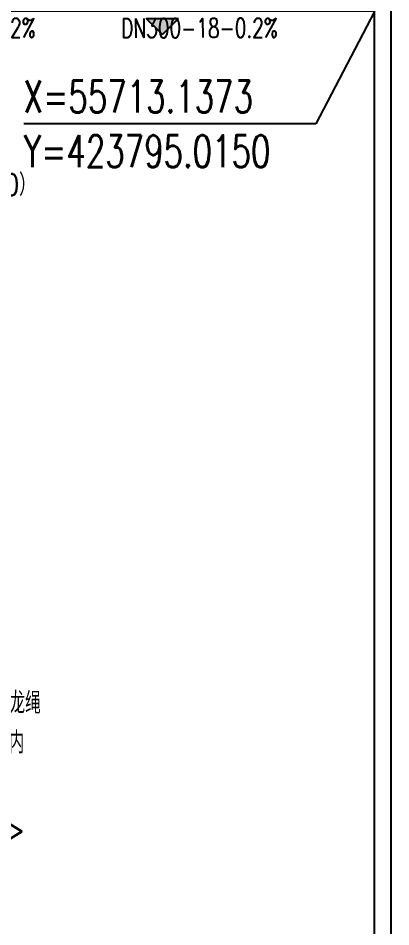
# Model space of a CAD drawing. Header units: millimetres. Extents: x 418304 to 847498, y 48187 to 111456.
# Drawn here: x 423762 to 423796.5, y 54603.4 to 54687.6 of the extents above; entities that cross this region are included whole.
import ezdxf

# ---------------------------------------------------------------- set-up
doc = ezdxf.new("R2010")
doc.units = ezdxf.units.MM
doc.header["$LTSCALE"] = 1000
for name, color, linetype in [('DIM_COOR', 3, 'Continuous'), ('DIM_ELEV', 3, 'Continuous'), ('PUB_TEXT', 7, 'Continuous'), ('TWT_TEXT', 7, 'Continuous'), ('ZDH', 252, 'Continuous'), ('建设布局', 7, 'Continuous'), ('道路网', 7, 'Continuous')]:
    doc.layers.add(name, color=color, linetype=linetype)
doc.styles.add('_HZTXT', font='txt.shx', dxfattribs={"width": 0.8, "bigfont": 'hztxt.shx'})
doc.styles.add('_TCH_DIM', font='SIMPLEX', dxfattribs={"bigfont": 'GBCBIG'})

# ---------------------------------------------------------------- blocks, each defined once
blk = doc.blocks.new('wetrewtewtre')
at = {"layer": '道路网', "color": 8, "linetype": 'Continuous', "flags": 128}
blk.add_lwpolyline([(423796.515, 56099.98), (423796.515, 55746.271), (423796.515, 55609.271)], dxfattribs=at)
blk.add_lwpolyline([(423796.515, 56099.98), (423796.515, 55746.271), (423796.515, 55609.271)], dxfattribs=at)
blk = doc.blocks.new('13424')
at = {"layer": 'TWT_TEXT', "style": '_HZTXT', "width": 0.8}
blk.add_text('%%c625X50（100）', height=2.016, dxfattribs=at).set_placement((455367.87, 3437850.538))
at = {"layer": 'TWT_TEXT', "style": '_TCH_DIM'}
for s, p in [('（1）护网与固定圈选用1cm尼龙材料制成的尼龙绳。护网由若干条1cm尼龙绳', (455328.299, 3437802.505)), ('编织而成,呈蜘蛛网状,连接在固定圈上。固定圈由1cm的尼龙绳制成。与检查井内', (455328.299, 3437798.827)), ('网安装完成后需要对其进行坠落测试,参见<<绳索有关物理和机械性能的测定>>', (455328.299, 3437790.719))]:
    blk.add_text(s, height=2.016, dxfattribs=at).set_placement(p)

msp = doc.modelspace()

# ---------------------------------------------------------------- hatches: boundary and pattern name
at = {"layer": 'DIM_ELEV'}
msp.add_hatch(color=256, dxfattribs=at).paths.add_polyline_path([(423775.352, 54686.109), (423773.852, 54687.609), (423776.852, 54687.609)])

# ---------------------------------------------------------------- linework, layer by layer
at = {"layer": 'DIM_COOR', "color": 3}
for p, q in [((423795.015, 54688.265), (423789.56, 54677.832)), ((423789.56, 54677.832), (423762.5, 54677.832))]:
    msp.add_line(p, q, dxfattribs=at)
at = {"layer": 'DIM_ELEV'}
for p, q in [((423775.352, 54686.109), (423773.852, 54687.609)), ((423773.852, 54687.609), (423776.852, 54687.609)), ((423775.352, 54686.109), (423776.852, 54687.609))]:
    msp.add_line(p, q, dxfattribs=at)
at = {"layer": '建设布局', "color": 1, "linetype": 'Continuous', "flags": 128}
msp.add_lwpolyline([(423431.612, 54570.899), (423775.894, 54570.899), (423795.015, 54590.02), (423795.015, 54688.265), (423431.612, 54688.3)], close=True, dxfattribs=at)
msp.add_lwpolyline([(423431.612, 54570.899), (423775.894, 54570.899), (423795.015, 54590.02), (423795.015, 54688.265), (423431.612, 54688.3)], close=True, dxfattribs=at)

# ---------------------------------------------------------------- block references
msp.add_blockref('wetrewtewtre', (0, -1024.872))
at = {"layer": 'ZDH'}
msp.add_blockref('13424', (-31621.246, -3383179.357), dxfattribs=at)

# ---------------------------------------------------------------- texts
at = {"layer": 'PUB_TEXT', "style": '_TCH_DIM', "width": 0.705882}
for s, p in [('X=55713.1373', (423762.5, 54678.882)), ('Y=423795.0150', (423762.5, 54673.807))]:
    msp.add_text(s, height=2.975, dxfattribs=at).set_placement(p)
at = {"layer": 'TWT_TEXT', "color": 4, "style": '_TCH_DIM', "width": 0.705882}
for s, p in [('DN700-28-0.2%', (423749.085, 54685.813, 39.375)), ('DN300-18-0.2%', (423771.523, 54685.813, 39.375))]:
    msp.add_text(s, height=1.785, rotation=0.14551, dxfattribs=at).set_placement(p)

doc.saveas('drawing.dxf')
